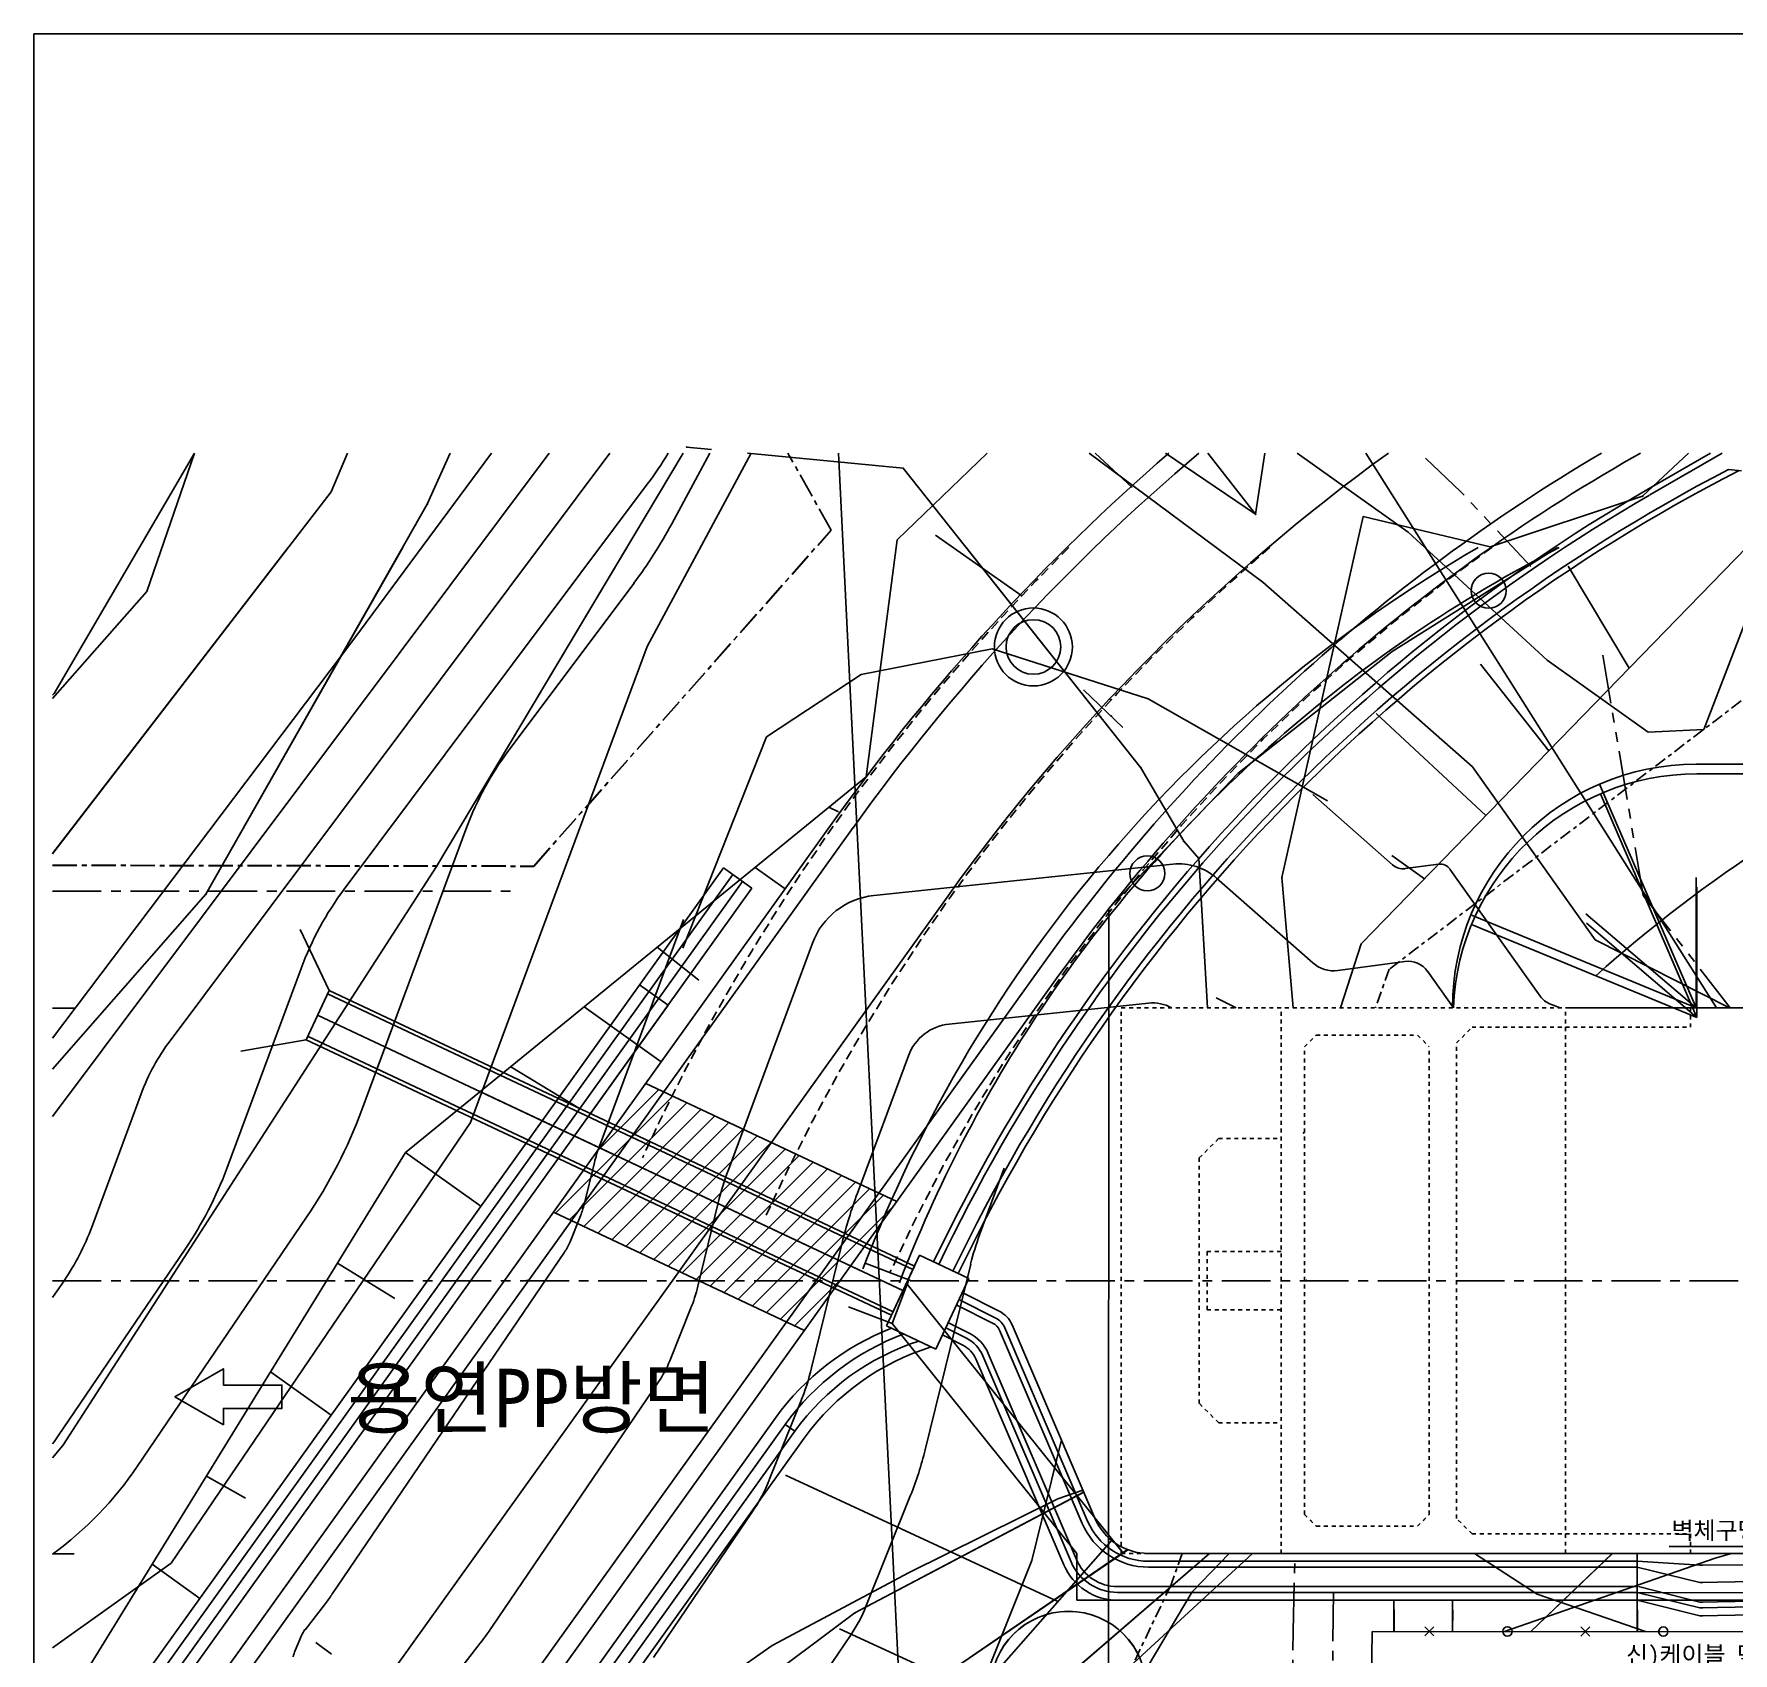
# Model space of a CAD drawing. Extents: x -143 to 185, y -2 to 126.
# Drawn here: x -0.48 to 43.11, y 35.12 to 76.66 of the extents above; entities that cross this region are included whole.
import ezdxf
from ezdxf.enums import TextEntityAlignment as Align

# ---------------------------------------------------------------- set-up
doc = ezdxf.new("R2010")
doc.units = 0
doc.header["$MEASUREMENT"] = 0
for name, pattern in [('A-CENTR01', [2, 1.25, -0.25, 0.25, -0.25]), ('CENTER', [2, 1.25, -0.25, 0.25, -0.25]), ('CONTIN', [1000.001, 1000, -0.001]), ('DASHED', [0.75, 0.5, -0.25]), ('HIDDEN', [0.375, 0.25, -0.125]), ('PHANTOM', [2.5, 1.25, -0.25, 0.25, -0.25, 0.25, -0.25])]:
    doc.linetypes.add(name, pattern=pattern)
for name, color, linetype in [('TT-BASE', 253, 'CONTINUOUS'), ('TT-CNTL', 1, 'A-CENTR01'), ('TX-PAPR', 2, 'CONTINUOUS'), ('TZ-LEAL', 1, 'CONTINUOUS'), ('TZ-LINE', 7, 'CONTINUOUS'), ('TZ-TEXT', 6, 'CONTINUOUS')]:
    doc.layers.add(name, color=color, linetype=linetype)
doc.styles.get("Standard").update_dxf_attribs({"font": 'GulimChe.ttf'})
doc.dimstyles.new('D150', dxfattribs={"dimscale": 0.15, "dimtxt": 3, "dimasz": 3, "dimexe": 0.5, "dimexo": 0.5, "dimgap": 0.5, "dimtad": 1, "dimdec": 0, "dimzin": 1, "dimdsep": 46, "dimlunit": 6, "dimtxsty": 'Standard', "dimcen": 1, "dimclrd": 1, "dimclre": 1, "dimclrt": 3, "dimadec": 0, "dimazin": 0, "dimtfac": 1, "dimtdec": 0, "dimtix": 1, "dimtmove": 2, "dimatfit": 3, "dimfxl": 0, "dimtvp": 2, "dimlwd": -1, "dimlwe": -1, "dimarcsym": 0})

msp = doc.modelspace()

# ---------------------------------------------------------------- linework, layer by layer
at = {"layer": 'TT-BASE'}
for p, q in [((-0.001, 48.882), (12.742, 65.908)), ((-0.001, 48.882), (12.742, 65.908)), ((3.012, 50.827), (14.299, 65.908)), ((3.012, 50.827), (14.299, 65.908)), ((11.257, 65.908), (7.73, 61.13)), ((11.257, 65.908), (7.73, 61.13)), ((9.613, 64.595), (10.195, 65.908)), ((9.613, 64.595), (10.195, 65.908)), ((16.176, 65.908), (9.846, 55.3)), ((16.176, 65.908), (9.846, 55.3)), ((17.918, 65.908), (15.252, 60.941)), ((17.918, 65.908), (15.252, 60.941)), ((15.884, 64.09), (16.859, 65.908)), ((15.884, 64.09), (16.859, 65.908)), ((16.907, 65.997), (16.266, 66.06)), ((16.907, 65.997), (16.266, 66.06)), ((21.824, 65.52), (17.827, 65.908)), ((21.824, 65.52), (17.827, 65.908)), ((23.407, -0.05), (20.162, 65.908)), ((23.977, 65.908), (21.664, 63.685)), ((31.049, 62.599), (26.598, 65.908)), ((31.049, 62.599), (26.598, 65.908)), ((30.862, 64.337), (29.638, 65.908)), ((30.862, 64.337), (29.638, 65.908)), ((31.93, 65.908), (34.781, 63.878)), ((31.93, 65.908), (34.781, 63.878)), ((45.808, 65.908), (33.577, 53.318)), ((33.693, 65.908), (42.687, 51.674)), ((33.693, 65.908), (42.687, 51.674)), ((40.736, 65.908), (40.313, 65.663)), ((27.922, 57.833), (21.824, 65.52)), ((27.922, 57.833), (21.824, 65.52)), ((43.333, 65.452), (42.999, 65.486)), ((43.333, 65.452), (42.999, 65.486)), ((7.482, 54.72), (15.256, 65.107)), ((7.482, 54.72), (15.256, 65.107)), ((3.934, 54.586), (9.613, 64.595)), ((3.934, 54.586), (9.613, 64.595)), ((36.881, 63.501), (40.794, 64.8)), ((36.881, 63.501), (40.794, 64.8)), ((31.541, 55.019), (33.626, 64.276)), ((31.541, 55.019), (33.626, 64.276)), ((33.626, 64.276), (36.881, 63.501)), ((33.626, 64.276), (36.881, 63.501)), ((21.664, 63.685), (20.873, 57.599)), ((34.781, 63.878), (38.341, 60.596)), ((34.781, 63.878), (38.341, 60.596)), ((3.934, 54.588), (8.982, 63.482)), ((14.728, 63.482), (9.846, 55.301)), ((27.923, 57.834), (23.442, 63.482)), ((31.541, 55.02), (33.448, 63.482)), ((38.474, 63.387), (38.657, 63.482)), ((42.363, 58.818), (44.107, 63.349)), ((42.363, 58.818), (44.107, 63.349)), ((11.682, 58.251), (14.916, 62.572)), ((11.682, 58.251), (14.916, 62.572)), ((36.428, 57.857), (31.049, 62.599)), ((36.428, 57.857), (31.049, 62.599)), ((7.73, 61.13), (-0.001, 50.892)), ((7.73, 61.13), (-0.001, 50.892)), ((15.252, 60.941), (10.72, 48.729)), ((15.252, 60.941), (10.72, 48.729)), ((20.742, 60.224), (24.107, 60.883)), ((20.742, 60.224), (24.107, 60.883)), ((24.107, 60.883), (28.106, 59.598)), ((24.107, 60.883), (28.106, 59.598)), ((38.341, 60.596), (40.935, 58.748)), ((38.341, 60.596), (40.935, 58.748)), ((18.317, 58.623), (20.742, 60.224)), ((18.317, 58.623), (20.742, 60.224)), ((28.106, 59.598), (32.705, 56.985)), ((28.106, 59.598), (32.705, 56.985)), ((16.168, 53.208), (18.317, 58.623)), ((16.168, 53.208), (18.317, 58.623)), ((40.935, 58.748), (42.363, 58.818)), ((40.935, 58.748), (42.363, 58.818)), ((9.054, 47.964), (20.873, 57.599)), ((29.02, 55.947), (27.922, 57.833)), ((29.02, 55.947), (27.922, 57.833)), ((29.021, 55.948), (27.923, 57.834)), ((39.579, 53.418), (36.428, 57.857)), ((39.579, 53.418), (36.428, 57.857)), ((50.749, 57.923), (42.165, 57.923)), ((50.749, 57.923), (42.165, 57.923)), ((50.772, 57.669), (42.188, 57.675)), ((34.379, 55.342), (32.334, 57.144)), ((34.379, 55.342), (32.334, 57.144)), ((42.165, 51.673), (39.69, 57.412)), ((42.165, 51.673), (39.69, 57.412)), ((42.183, 51.425), (39.713, 57.167)), ((20.13, 56.587), (2.599, 32.124)), ((20.536, 56.296), (3.006, 31.833)), ((7.934, 49.057), (10.629, 56.319)), ((7.934, 49.057), (10.629, 56.319)), ((29.627, 51.673), (29.405, 55.509)), ((29.627, 51.673), (29.405, 55.509)), ((29.627, 51.673), (29.406, 55.51)), ((9.846, 55.301), (0.264, 40.446)), ((9.846, 55.3), (0.264, 40.445)), ((9.846, 55.3), (0.264, 40.445)), ((17.21, 55.267), (1.296, 33.058)), ((17.454, 55.092), (1.539, 32.883)), ((17.21, 55.267), (17.942, 54.743)), ((18.025, 55.278), (18.796, 54.726)), ((28.739, 55.358), (21.068, 54.553)), ((28.739, 55.358), (21.068, 54.553)), ((32.33, 52.827), (29.865, 54.999)), ((32.33, 52.827), (29.865, 54.999)), ((31.827, 51.673), (31.541, 55.02)), ((31.826, 51.673), (31.541, 55.019)), ((31.826, 51.673), (31.541, 55.019)), ((35.56, 55.36), (34.702, 55.244)), ((35.56, 55.36), (34.702, 55.244)), ((38.164, 51.976), (35.852, 55.234)), ((38.164, 51.976), (35.852, 55.234)), ((42.165, 51.673), (42.165, 55.013)), ((42.165, 51.673), (42.165, 55.013)), ((-0.001, 50.098), (3.934, 54.588)), ((-0.001, 50.096), (3.934, 54.586)), ((-0.001, 50.096), (3.934, 54.586)), ((17.698, 54.917), (1.783, 32.709)), ((17.942, 54.743), (2.027, 32.534)), ((22.975, 54.548), (5.444, 30.085)), ((42.183, 51.425), (42.185, 54.765)), ((42.165, 51.673), (36.387, 54.056)), ((42.165, 51.673), (36.387, 54.056)), ((42.165, 51.673), (39.333, 54.089)), ((42.165, 51.673), (39.333, 54.089)), ((7.092, 52.114), (6.351, 53.685)), ((7.092, 52.114), (6.351, 53.685)), ((16.188, 53.943), (14.029, 48.124)), ((16.188, 53.943), (14.029, 48.124)), ((42.183, 51.425), (36.407, 53.814)), ((42.183, 51.425), (39.353, 53.844)), ((15.511, 53.228), (16.583, 52.383)), ((19.494, 53.332), (17.338, 47.519)), ((19.494, 53.332), (17.338, 47.519)), ((33.577, 53.318), (33.039, 51.673)), ((43.021, 51.674), (39.579, 53.418)), ((43.021, 51.674), (39.579, 53.418)), ((25.413, 52.801), (7.883, 28.338)), ((34.693, 52.863), (32.976, 52.631)), ((34.693, 52.863), (32.976, 52.631)), ((4.469, 47.553), (6.372, 52.682)), ((4.469, 47.553), (6.372, 52.682)), ((25.82, 52.51), (8.289, 28.046)), ((35.941, 51.673), (35.276, 52.61)), ((35.941, 51.673), (35.276, 52.61)), ((7.092, 52.114), (6.501, 50.856)), ((7.092, 52.114), (6.501, 50.856)), ((22.071, 44.962), (7.052, 52.028)), ((22.071, 44.962), (7.052, 52.028)), ((22.111, 45.048), (7.092, 52.114)), ((22.111, 45.048), (7.092, 52.114)), ((15.79, 51.739), (15.058, 52.263)), ((-0.001, 51.667), (0.551, 51.667)), ((21.817, 44.418), (6.797, 51.485)), ((21.817, 44.418), (6.797, 51.485)), ((13.638, 51.701), (15.614, 50.285)), ((13.797, 48.959), (15.79, 51.739)), ((28.119, 51.794), (23.005, 51.258)), ((28.119, 51.794), (23.005, 51.258)), ((38.682, 51.673), (38.428, 51.771)), ((38.682, 51.673), (38.428, 51.771)), ((38.819, 51.673), (42.419, 51.673)), ((41.679, 51.675), (50.965, 51.675)), ((41.679, 51.674), (50.965, 51.675)), ((41.679, 51.674), (50.965, 51.675)), ((6.501, 50.856), (4.825, 50.563)), ((6.501, 50.856), (4.825, 50.563)), ((21.521, 43.789), (6.501, 50.856)), ((21.521, 43.789), (6.501, 50.856)), ((21.562, 43.875), (6.541, 50.942)), ((21.562, 43.875), (6.541, 50.942)), ((11.752, 50.163), (13.521, 49.089)), ((21.956, 50.444), (20.646, 46.915)), ((21.956, 50.444), (20.646, 46.915)), ((21.659, 46.703), (15.218, 49.733)), ((1.003, 46.049), (2.272, 49.469)), ((1.003, 46.049), (2.272, 49.469)), ((21.817, 44.418), (11.033, 49.492)), ((21.817, 44.418), (11.033, 49.492)), ((12.903, 46.401), (15.91, 49.408)), ((13.988, 48.016), (15.549, 49.577)), ((13.264, 46.232), (16.27, 49.238)), ((13.625, 46.062), (16.631, 49.068)), ((13.985, 45.892), (16.992, 48.899)), ((10.72, 48.729), (3.039, 37.422)), ((10.72, 48.729), (3.039, 37.422)), ((14.346, 45.723), (17.352, 48.729)), ((14.707, 45.553), (17.713, 48.559)), ((15.067, 45.383), (18.073, 48.39)), ((0, 33.243), (9.054, 47.964)), ((10.986, 46.58), (9.054, 47.964)), ((15.428, 45.214), (18.434, 48.22)), ((15.789, 45.044), (18.795, 48.05)), ((13.899, 47.701), (13.637, 46.63)), ((13.899, 47.701), (13.637, 46.63)), ((16.149, 44.874), (19.155, 47.881)), ((16.51, 44.705), (19.516, 47.711)), ((16.871, 44.535), (19.877, 47.541)), ((24.417, 47.555), (23.783, 45.845)), ((24.417, 47.555), (23.783, 45.845)), ((17.231, 44.365), (20.237, 47.372)), ((17.592, 44.196), (20.598, 47.202)), ((17.078, 46.673), (16.554, 44.531)), ((17.078, 46.673), (16.554, 44.531)), ((17.953, 44.026), (20.959, 47.032)), ((18.313, 43.856), (21.319, 46.863)), ((2.168, 39.903), (6.512, 46.298)), ((2.168, 39.903), (6.512, 46.298)), ((19.289, 43.397), (12.849, 46.427)), ((13.543, 46.338), (13.276, 45.672)), ((13.543, 46.338), (13.276, 45.672)), ((18.674, 43.687), (21.579, 46.591)), ((0.144, 40.688), (3.402, 45.484)), ((0.144, 40.688), (3.402, 45.484)), ((13.132, 45.402), (7.164, 36.616)), ((13.132, 45.402), (7.164, 36.616)), ((20.257, 45.645), (19.471, 42.433)), ((20.257, 45.645), (19.471, 42.433)), ((7.308, 45.125), (8.783, 44.217)), ((20.846, 45.123), (22.014, 44.675)), ((22.242, 45.324), (21.393, 43.512)), ((22.242, 45.324), (21.393, 43.512)), ((22.242, 45.324), (21.393, 43.512)), ((21.521, 43.789), (22.113, 45.047)), ((21.521, 43.789), (22.113, 45.047)), ((23.509, 44.73), (22.242, 45.324)), ((22.242, 45.324), (23.509, 44.73)), ((23.509, 44.73), (22.242, 45.324)), ((22.242, 45.324), (23.509, 44.73)), ((23.554, 45.099), (22.388, 40.334)), ((23.554, 45.099), (22.388, 40.334)), ((-0.001, 44.239), (0.292, 44.67)), ((-0.001, 44.239), (0.292, 44.67)), ((19.034, 43.517), (20.238, 44.72)), ((21.536, 43.573), (21.966, 44.693)), ((21.924, 44.583), (27.475, 37.673)), ((23.509, 44.73), (22.661, 42.918)), ((23.509, 44.73), (22.661, 42.918)), ((23.198, 44.047), (24.129, 43.577)), ((23.198, 44.047), (24.129, 43.577)), ((23.265, 44.181), (24.196, 43.711)), ((23.265, 44.181), (24.196, 43.711)), ((23.355, 44.36), (24.287, 43.89)), ((23.355, 44.36), (24.287, 43.89)), ((16.366, 43.947), (15.832, 42.615)), ((16.366, 43.947), (15.832, 42.615)), ((20.416, 44.003), (21.536, 43.573)), ((22.988, 43.593), (23.513, 43.328)), ((22.988, 43.593), (23.513, 43.328)), ((22.661, 42.918), (21.393, 43.512)), ((22.661, 42.918), (21.393, 43.512)), ((21.536, 43.573), (26.275, 37.673)), ((22.83, 43.28), (23.355, 43.016)), ((22.83, 43.28), (23.355, 43.016)), ((22.92, 43.459), (23.446, 43.194)), ((22.92, 43.459), (23.446, 43.194)), ((24.293, 43.403), (26.415, 38.444)), ((24.293, 43.403), (26.415, 38.444)), ((24.431, 43.462), (26.553, 38.503)), ((24.431, 43.462), (26.553, 38.503)), ((24.615, 43.54), (26.737, 38.582)), ((24.615, 43.54), (26.737, 38.582)), ((23.868, 42.745), (26.129, 37.461)), ((23.868, 42.745), (26.129, 37.461)), ((24.005, 42.804), (26.267, 37.52)), ((24.005, 42.804), (26.267, 37.52)), ((5.591, 42.334), (7.145, 41.221)), ((23.684, 42.666), (25.945, 37.382)), ((23.684, 42.666), (25.945, 37.382)), ((15.544, 42.075), (11.288, 35.809)), ((15.544, 42.075), (11.288, 35.809)), ((19.189, 41.556), (18.388, 39.558)), ((19.189, 41.556), (18.388, 39.558)), ((18.552, 41.159), (8.862, 27.636)), ((18.795, 40.984), (9.105, 27.462)), ((18.795, 40.984), (19.039, 40.809)), ((19.039, 40.809), (9.349, 27.287)), ((19.283, 40.634), (9.593, 27.112)), ((25.88, 40.585), (25.122, 37.488)), ((25.88, 40.585), (25.122, 37.488)), ((0.264, 40.446), (0, 40.129)), ((0.264, 40.445), (0, 40.127)), ((0.264, 40.445), (0, 40.127)), ((3.945, 39.657), (4.946, 39.089)), ((22.012, 39.165), (20.867, 36.31)), ((22.012, 39.165), (20.867, 36.31)), ((17.956, 38.748), (15.412, 35.002)), ((17.956, 38.748), (15.412, 35.002)), ((12.747, 21.608), (27.191, 38.027)), ((27.419, 38.287), (27.419, 38.287)), ((0, 37.667), (0.551, 37.667)), ((30.784, 37.673), (11.501, 19.926)), ((30.785, 37.673), (11.502, 19.924)), ((30.785, 37.673), (20.552, 28.254)), ((26.275, 36.473), (26.275, 37.673)), ((28.337, 37.672), (28.116, 37.672)), ((28.337, 37.672), (28.116, 37.672)), ((29.233, 36.687), (30.182, 37.673)), ((29.233, 36.687), (30.182, 37.673)), ((36.481, 37.673), (38.089, 36.629)), ((36.481, 37.673), (38.089, 36.629)), ((37.249, 35.671), (42.652, 37.553)), ((37.249, 35.671), (42.652, 37.553)), ((37.249, 35.671), (42.652, 37.553)), ((40.017, 37.674), (37.926, 35.671)), ((40.018, 37.674), (37.927, 35.671)), ((40.018, 37.674), (37.927, 35.671)), ((40.655, 36.473), (40.655, 37.673)), ((40.655, 36.473), (40.655, 37.673)), ((42.118, 37.674), (50.965, 37.674)), ((42.118, 37.674), (50.965, 37.674)), ((42.118, 37.674), (50.965, 37.674)), ((42.265, 37.674), (42.339, 37.674)), ((42.265, 37.674), (42.339, 37.674)), ((42.652, 37.553), (43.072, 37.674)), ((42.652, 37.553), (43.072, 37.674)), ((42.652, 37.553), (43.072, 37.674)), ((3.039, 37.422), (0, 35.252)), ((3.039, 37.422), (0, 35.252)), ((2.555, 37.397), (3.777, 36.521)), ((25.122, 37.488), (23.213, 32.73)), ((25.122, 37.488), (23.213, 32.73)), ((42.265, 37.374), (40.655, 37.473)), ((42.265, 37.374), (40.655, 37.473)), ((42.265, 36.924), (40.655, 37.323)), ((42.265, 36.924), (40.655, 37.323)), ((42.265, 37.374), (62.669, 37.477)), ((42.265, 37.374), (62.669, 37.477)), ((42.265, 37.374), (42.339, 37.374)), ((42.265, 37.374), (42.339, 37.374)), ((62.669, 37.327), (42.265, 36.924)), ((62.669, 37.327), (42.265, 36.924)), ((26.507, 32.108), (29.233, 36.687)), ((26.507, 32.108), (29.233, 36.687)), ((40.655, 36.823), (27.324, 36.822)), ((40.655, 36.823), (27.324, 36.822)), ((40.655, 36.673), (27.324, 36.672)), ((40.655, 36.673), (27.324, 36.672)), ((38.089, 36.629), (40.866, 35.669)), ((38.089, 36.629), (40.866, 35.669)), ((42.265, 36.274), (40.655, 36.673)), ((42.265, 36.274), (40.655, 36.673)), ((42.265, 36.424), (40.686, 36.823)), ((42.265, 36.424), (40.686, 36.823)), ((42.265, 36.924), (42.339, 36.924)), ((42.265, 36.924), (42.339, 36.924)), ((42.265, 36.424), (62.669, 36.827)), ((42.265, 36.424), (62.669, 36.827)), ((62.669, 36.677), (42.265, 36.274)), ((62.669, 36.677), (42.265, 36.274)), ((6.976, 36.358), (6.475, 35.717)), ((6.976, 36.358), (6.475, 35.717)), ((44.375, 36.473), (26.275, 36.473)), ((40.655, 36.473), (27.324, 36.472)), ((40.655, 36.473), (27.324, 36.472)), ((42.265, 36.074), (40.655, 36.473)), ((42.265, 36.074), (40.655, 36.473)), ((42.265, 36.074), (62.669, 36.477)), ((42.265, 36.074), (62.669, 36.477)), ((42.265, 36.424), (42.339, 36.424)), ((42.265, 36.424), (42.339, 36.424)), ((42.265, 36.274), (42.339, 36.274)), ((42.265, 36.274), (42.339, 36.274)), ((35.209, 35.556), (35.441, 35.787)), ((35.209, 35.787), (35.44, 35.556)), ((39.209, 35.554), (39.441, 35.786)), ((39.209, 35.786), (39.44, 35.554)), ((42.265, 36.074), (42.339, 36.074)), ((42.265, 36.074), (42.339, 36.074)), ((6.385, 35.566), (6.224, 35.185)), ((6.385, 35.566), (6.224, 35.185)), ((6.75, 35.389), (7.157, 35.09)), ((20.484, 35.59), (19.409, 34.008)), ((20.484, 35.59), (19.409, 34.008)), ((10.913, 35.294), (9.91, 34.012)), ((10.913, 35.294), (9.91, 34.012))]:
    msp.add_line(p, q, dxfattribs=at)
at = {"layer": 'TT-BASE', "linetype": 'Continuous'}
for p, q in [((3.639, 65.908), (0.041, 59.735)), ((3.639, 65.908), (0.041, 59.735)), ((3.638, 65.908), (2.415, 62.355)), ((3.638, 65.908), (2.415, 62.355)), ((7.146, 64.917), (7.567, 65.908)), ((7.146, 64.917), (7.567, 65.908)), ((28.555, 65.908), (30.862, 64.337)), ((28.555, 65.908), (30.862, 64.337)), ((31.101, 65.908), (30.862, 64.337)), ((31.101, 65.908), (30.862, 64.337)), ((41.969, 65.908), (40.794, 64.8)), ((41.969, 65.908), (40.794, 64.8)), ((40.899, 64.962), (42.534, 65.908)), ((40.899, 64.962), (42.534, 65.908)), ((40.975, 64.832), (42.833, 65.908)), ((40.975, 64.832), (42.833, 65.908)), ((-0.001, 55.628), (7.146, 64.917)), ((-0.001, 55.628), (7.146, 64.917)), ((-0.001, 55.629), (6.042, 63.482)), ((38.609, 63.482), (34.37, 60.819)), ((2.415, 62.355), (-0.001, 59.614)), ((2.415, 62.355), (-0.001, 59.614)), ((34.37, 60.819), (30.406, 57.688)), ((0.041, 59.735), (-0.001, 59.7)), ((0.041, 59.735), (-0.001, 59.7)), ((27.455, 58.864), (26.446, 59.834)), ((27.455, 58.864), (26.446, 59.834)), ((30.406, 57.688), (27.101, 54.226)), ((29.405, 55.509), (29.02, 55.947)), ((29.405, 55.509), (29.02, 55.947)), ((29.406, 55.51), (29.021, 55.948)), ((27.101, 54.226), (27.082, 27.01)), ((26.452, 39.246), (20.585, 36.147)), ((26.453, 39.245), (20.586, 36.146)), ((26.453, 39.245), (20.586, 36.146)), ((26.431, 39.296), (25.788, 39.075)), ((26.431, 39.296), (25.788, 39.075)), ((25.788, 39.075), (21.976, 37.186)), ((25.788, 39.075), (21.976, 37.186)), ((29.68, 37.673), (22.254, 31.271)), ((29.681, 37.673), (22.254, 31.27)), ((29.681, 37.673), (22.254, 31.27)), ((27.581, 37.771), (22.461, 34.27)), ((27.582, 37.77), (22.461, 34.269)), ((27.582, 37.77), (22.461, 34.269)), ((21.976, 37.186), (18.464, 35.311)), ((21.976, 37.186), (18.464, 35.311)), ((34.415, 36.473), (34.415, 35.672)), ((34.415, 36.473), (34.415, 35.672)), ((34.421, 36.232), (34.42, 35.672)), ((35.915, 36.473), (35.915, 35.671)), ((35.915, 36.473), (35.915, 35.671)), ((35.921, 36.23), (35.92, 35.671)), ((40.655, 36.473), (40.655, 35.669)), ((40.655, 36.473), (40.655, 35.669)), ((40.661, 36.227), (40.66, 35.669)), ((20.585, 36.147), (8.22, 26.934)), ((20.586, 36.146), (8.221, 26.933)), ((20.586, 36.146), (9.994, 28.254)), ((18.464, 35.311), (15.076, 32.941)), ((18.464, 35.311), (15.076, 32.941))]:
    msp.add_line(p, q, dxfattribs=at)
at = {"layer": 'TT-BASE', "linetype": 'CENTER', "ltscale": 0.5}
for p, q in [((19.978, 63.93), (18.862, 65.908)), ((12.343, 55.302), (19.978, 63.93)), ((12.343, 55.311), (19.573, 63.482)), ((-0.001, 55.334), (12.343, 55.311)), ((-0.001, 55.325), (12.343, 55.302))]:
    msp.add_line(p, q, dxfattribs=at)
at = {"layer": 'TT-BASE', "linetype": 'ByBlock'}
for p, q in [((26.744, 65.908), (27.695, 65.026)), ((26.744, 65.908), (27.695, 65.026)), ((22.651, 63.797), (24.864, 62.243)), ((38.881, 63.004), (40.448, 60.391)), ((36.637, 60.492), (38.388, 58.271)), ((33.954, 59.222), (36.773, 56.608)), ((19.917, 56.82), (20.162, 56.699)), ((34.356, 55.579), (35.199, 54.987)), ((29.849, 51.928), (30.367, 51.673)), ((18.801, 39.683), (25.794, 36.44)), ((52.56, 37.675), (28.116, 37.672)), ((52.56, 37.675), (28.116, 37.672)), ((20.19, 35.737), (23.743, 34.108))]:
    msp.add_line(p, q, dxfattribs=at)
at = {"layer": 'TT-BASE', "linetype": 'PHANTOM'}
for p, q in [((36.13, 64.915), (35.092, 65.908)), ((36.13, 64.915), (35.092, 65.908)), ((37.927, 63.001), (36.13, 64.915)), ((37.927, 63.001), (36.13, 64.915)), ((40.812, 54.557), (39.758, 60.814)), ((40.812, 54.557), (39.758, 60.814)), ((40.812, 54.557), (39.758, 60.814)), ((43.039, 51.674), (40.812, 54.557)), ((43.039, 51.674), (40.812, 54.557)), ((43.039, 51.674), (40.812, 54.557))]:
    msp.add_line(p, q, dxfattribs=at)
at = {"layer": 'TT-BASE', "linetype": 'CENTER', "ltscale": 0.25}
for p, q in [((47.706, 62.891), (34.294, 52.665)), ((34.294, 52.665), (33.943, 51.673)), ((28.982, 37.673), (28.699, 36.874)), ((28.699, 36.874), (24.574, 28.254))]:
    msp.add_line(p, q, dxfattribs=at)
at = {"layer": 'TT-BASE', "linetype": 'CENTER'}
msp.add_line((-0.001, 54.667), (11.776, 54.667), dxfattribs=at)
at = {"layer": 'TT-BASE', "linetype": 'DASHED', "ltscale": 0.2}
for p, q in [((27.418, 51.672), (42.019, 51.673)), ((27.418, 51.672), (42.019, 51.673)), ((27.419, 37.672), (27.418, 51.672)), ((27.419, 37.672), (27.418, 51.672)), ((27.419, 37.673), (27.419, 51.673)), ((27.419, 51.673), (42.019, 51.673)), ((31.519, 37.672), (31.518, 51.673)), ((31.519, 37.672), (31.518, 51.673)), ((31.519, 37.673), (31.519, 51.673)), ((38.819, 37.673), (38.819, 51.673)), ((38.819, 37.673), (38.819, 51.673)), ((38.819, 37.673), (38.819, 51.673)), ((42.019, 51.674), (42.019, 51.174)), ((42.019, 51.673), (42.019, 51.173)), ((42.019, 51.673), (42.019, 51.173)), ((36.019, 50.773), (36.419, 51.173)), ((36.019, 50.773), (36.419, 51.173)), ((36.019, 50.773), (36.419, 51.173)), ((36.419, 51.173), (42.019, 51.173)), ((36.419, 51.173), (42.019, 51.173)), ((36.419, 51.173), (42.019, 51.173)), ((32.119, 50.673), (32.419, 50.973)), ((32.119, 50.673), (32.419, 50.973)), ((32.119, 50.673), (32.419, 50.973)), ((32.119, 38.673), (32.119, 50.673)), ((32.119, 38.672), (32.119, 50.673)), ((32.119, 38.672), (32.119, 50.673)), ((32.419, 50.973), (35.019, 50.973)), ((32.419, 50.973), (35.019, 50.973)), ((32.419, 50.973), (35.019, 50.973)), ((35.019, 50.973), (35.319, 50.673)), ((35.019, 50.973), (35.319, 50.673)), ((35.019, 50.973), (35.319, 50.673)), ((35.319, 38.673), (35.319, 50.673)), ((35.319, 38.672), (35.319, 50.673)), ((35.319, 38.672), (35.319, 50.673)), ((36.019, 38.573), (36.019, 50.773)), ((36.019, 38.573), (36.019, 50.773)), ((36.019, 38.573), (36.019, 50.773)), ((29.419, 47.823), (29.919, 48.323)), ((29.419, 47.822), (29.919, 48.322)), ((29.419, 47.822), (29.919, 48.322)), ((29.919, 48.323), (31.519, 48.323)), ((29.919, 48.322), (31.519, 48.323)), ((29.919, 48.322), (31.519, 48.323)), ((29.419, 41.523), (29.419, 47.823)), ((29.419, 41.522), (29.419, 47.822)), ((29.419, 41.522), (29.419, 47.822)), ((29.619, 45.423), (31.519, 45.423)), ((29.619, 43.923), (29.619, 45.423)), ((29.619, 43.922), (29.619, 45.422)), ((29.619, 45.422), (31.519, 45.422)), ((29.619, 43.922), (29.619, 45.422)), ((29.619, 45.422), (31.519, 45.422)), ((29.619, 43.923), (31.519, 43.923)), ((29.619, 43.922), (31.519, 43.922)), ((29.619, 43.922), (31.519, 43.922)), ((29.919, 41.023), (29.419, 41.523)), ((29.919, 41.022), (29.419, 41.522)), ((29.919, 41.022), (29.419, 41.522)), ((29.919, 41.023), (31.519, 41.023)), ((29.919, 41.022), (31.519, 41.022)), ((29.919, 41.022), (31.519, 41.022)), ((32.119, 38.673), (32.419, 38.373)), ((32.119, 38.672), (32.419, 38.372)), ((32.119, 38.672), (32.419, 38.372)), ((32.419, 38.373), (35.019, 38.373)), ((32.419, 38.372), (35.019, 38.372)), ((32.419, 38.372), (35.019, 38.372)), ((35.019, 38.373), (35.319, 38.673)), ((35.019, 38.372), (35.319, 38.672)), ((35.019, 38.372), (35.319, 38.672)), ((36.419, 38.173), (36.019, 38.573)), ((36.419, 38.173), (36.019, 38.573)), ((36.419, 38.173), (36.019, 38.573)), ((36.419, 38.173), (42.019, 38.173)), ((36.419, 38.173), (42.019, 38.173)), ((36.419, 38.173), (42.019, 38.173)), ((42.019, 37.673), (42.019, 38.173)), ((42.019, 37.673), (42.019, 38.173)), ((42.019, 37.673), (42.019, 38.173)), ((27.419, 37.673), (42.019, 37.673)), ((27.419, 37.672), (42.019, 37.673)), ((27.419, 37.672), (42.019, 37.673))]:
    msp.add_line(p, q, dxfattribs=at)
at = {"layer": 'TT-BASE', "linetype": 'CONTIN', "ltscale": 0.2}
for p, q in [((28.116, 37.472), (40.655, 37.473)), ((28.116, 37.472), (40.655, 37.473)), ((28.116, 37.322), (40.655, 37.323)), ((28.116, 37.322), (40.655, 37.323))]:
    msp.add_line(p, q, dxfattribs=at)
at = {"layer": 'TT-BASE'}
msp.add_lwpolyline([(4.382, 40.974), (3.136, 41.692), (4.381, 42.413), (4.381, 41.993), (5.881, 41.994), (5.882, 41.394), (4.382, 41.393)], close=True, dxfattribs=at)
at = {"layer": 'TT-BASE', "linetype": 'CENTER'}
for points in [[(21.425, 26.155), (21.194, 23.865), (21.817, 20.791), (22.78, 18.664), (24.63, 16.683), (27.521, 15.325), (31.477, 15.195), (31.831, 35.666), (31.872, 37.673)], [(31.872, 37.673), (77.04, 37.654)], [(32.866, 36.673), (32.546, 13.103)]]:
    msp.add_lwpolyline(points, dxfattribs=at)
at = {"layer": 'TT-BASE'}
for points in [[(32.866, 36.673), (75.999, 36.655)], [(33.852, 35.672), (33.496, 9.454)]]:
    msp.add_lwpolyline(points, dxfattribs=at)
at = {"layer": 'TT-BASE', "flags": 128}
msp.add_lwpolyline([(33.852, 35.672), (74.828, 35.655), (74.619, 8.716), (63.659, 8.865)], dxfattribs=at)
at = {"layer": 'TT-BASE', "linetype": 'Continuous'}
for centre, radius in [((36.844, 62.375), 0.45), ((25.163, 60.933), 1), ((25.163, 60.933), 1), ((25.163, 60.933), 0.7), ((25.163, 60.933), 0.7), ((28.089, 55.122), 0.45)]:
    msp.add_circle(centre, radius, dxfattribs=at)
at = {"layer": 'TT-BASE'}
for centre, radius in [((26.064, 34.19), 1.998), ((26.065, 34.189), 1.998), ((26.065, 34.189), 1.998), ((37.325, 35.671), 0.12), ((41.325, 35.669), 0.12)]:
    msp.add_circle(centre, radius, dxfattribs=at)
for centre, radius, start, end in [((8.037, 70.51), 9.017, 323.1882, 329.3143), ((8.037, 70.51), 9.017, 323.1882, 329.3143), ((63.617, 25.424), 53.5, 130.8249, 144.3747), ((63.617, 25.424), 53, 130.1952, 144.3747), ((63.617, 25.424), 50, 125.9351, 144.3747), ((63.617, 25.424), 47, 120.5298, 144.3747), ((63.617, 25.424), 46.5, 120.0762, 144.3747), ((5.29, 69.776), 12.023, 323.1882, 331.7772), ((5.29, 69.776), 12.023, 323.1882, 331.7772), ((54.866, 31.898), 36.5, 120.0805, 158.9998), ((54.866, 31.898), 35.5, 117.4998, 146.1451), ((63.751, 25.501), 36.227, 113.9278, 131.8259), ((17.838, 53.644), 7.689, 143.1882, 159.6422), ((17.838, 53.644), 7.689, 143.1882, 159.6422), ((42.165, 51.673), 6.25, 90.0019, 180.0019), ((42.165, 51.673), 6.25, 90.0019, 180.0019), ((42.183, 51.425), 6.25, 89.954, 177.7324), ((28.893, 53.896), 1.47, 48.6047, 95.9906), ((28.893, 53.896), 1.47, 48.6047, 95.9906), ((35.602, 55.056), 0.307, 35.3641, 97.6903), ((35.602, 55.056), 0.307, 35.3641, 97.6903), ((34.648, 55.647), 0.407, 228.6047, 277.6903), ((34.648, 55.647), 0.407, 228.6047, 277.6903), ((13.974, 49.861), 8.108, 143.1882, 159.6422), ((13.974, 49.861), 8.108, 143.1882, 159.6422), ((21.265, 52.675), 1.889, 95.9906, 159.6422), ((21.265, 52.675), 1.889, 95.9906, 159.6422), ((32.867, 53.437), 0.813, 228.6047, 277.6903), ((32.867, 53.437), 0.813, 228.6047, 277.6903), ((34.775, 52.254), 0.614, 35.3641, 97.6903), ((34.775, 52.254), 0.614, 35.3641, 97.6903), ((38.635, 52.31), 0.578, 215.3641, 248.9811), ((38.635, 52.31), 0.578, 215.3641, 248.9811), ((54.866, 31.898), 35.5, 146.1451, 158.9998), ((28.221, 50.82), 0.98, 60.4725, 95.9906), ((28.221, 50.82), 0.98, 60.4725, 95.9906), ((23.136, 50.005), 1.259, 95.9906, 159.6422), ((23.136, 50.005), 1.259, 95.9906, 159.6422), ((7.34, 47.588), 5.406, 143.1882, 159.6422), ((7.34, 47.588), 5.406, 143.1882, 159.6422), ((-4.148, 53.54), 12.887, 325.8107, 339.6422), ((-4.148, 53.54), 12.887, 325.8107, 339.6422), ((17.629, 46.788), 3.84, 159.6422, 166.2506), ((17.629, 46.788), 3.84, 159.6422, 166.2506), ((-4.593, 50.915), 9.665, 325.8107, 339.6422), ((-4.593, 50.915), 9.665, 325.8107, 339.6422), ((24.538, 44.848), 7.68, 159.6422, 166.2506), ((24.538, 44.848), 7.68, 159.6422, 166.2506), ((31.447, 42.907), 11.52, 159.6422, 166.2506), ((31.447, 42.907), 11.52, 159.6422, 166.2506), ((11.529, 47.146), 2.17, 338.1413, 346.2506), ((11.529, 47.146), 2.17, 338.1413, 346.2506), ((-5.038, 48.291), 6.444, 325.8107, 339.6422), ((-5.038, 48.291), 6.444, 325.8107, 339.6422), ((30.128, 43.491), 6.769, 159.6422, 166.2506), ((30.128, 43.491), 6.769, 159.6422, 166.2506), ((11.954, 46.202), 1.424, 325.8107, 338.1413), ((11.954, 46.202), 1.424, 325.8107, 338.1413), ((12.339, 45.563), 4.34, 338.1413, 346.2506), ((12.339, 45.563), 4.34, 338.1413, 346.2506), ((23.971, 43.265), 0.5, 23.1682, 63.2297), ((23.971, 43.265), 0.5, 23.1682, 63.2297), ((23.971, 43.265), 0.7, 23.1682, 63.2297), ((23.971, 43.265), 0.7, 23.1682, 63.2297), ((23.946, 37.243), 6.665, 111.3265, 144.0328), ((24.191, 37.07), 6.665, 110.6929, 144.0328), ((23.04, 42.391), 0.9, 23.1682, 63.2297), ((23.04, 42.391), 0.9, 23.1682, 63.2297), ((23.04, 42.391), 1.05, 23.1682, 63.2297), ((23.04, 42.391), 1.05, 23.1682, 63.2297), ((23.971, 43.265), 0.35, 23.1682, 63.2297), ((23.971, 43.265), 0.35, 23.1682, 63.2297), ((24.191, 37.07), 6.365, 108.0045, 144.0328), ((24.434, 36.895), 6.365, 107.2782, 144.0328), ((23.04, 42.391), 0.7, 23.1682, 63.2297), ((23.04, 42.391), 0.7, 23.1682, 63.2297), ((13.189, 43.675), 2.848, 325.8107, 338.1413), ((13.189, 43.675), 2.848, 325.8107, 338.1413), ((13.148, 43.98), 6.51, 338.1413, 346.2506), ((13.148, 43.98), 6.51, 338.1413, 346.2506), ((-5.544, 44.552), 6.876, 323.7292, 325.8107), ((-5.544, 44.552), 6.876, 323.7292, 325.8107), ((13.957, 42.397), 8.679, 338.1413, 346.2506), ((13.957, 42.397), 8.679, 338.1413, 346.2506), ((-5.416, 45.055), 9.169, 306.2082, 325.8107), ((-5.416, 45.055), 9.169, 306.2082, 325.8107), ((14.423, 41.148), 4.272, 325.8107, 338.1413), ((14.423, 41.148), 4.272, 325.8107, 338.1413), ((28.116, 39.172), 1.85, 203.1682, 270.0016), ((28.116, 39.172), 1.85, 203.1682, 270.0016), ((28.116, 39.172), 1.7, 203.1682, 270.0016), ((28.116, 39.172), 1.7, 203.1682, 270.0016), ((28.116, 39.172), 1.5, 203.1682, 270.0016), ((28.116, 39.172), 1.5, 203.1682, 270.0016), ((27.324, 37.972), 1.15, 203.1682, 270.0019), ((27.324, 37.972), 1.15, 203.1682, 270.0019), ((27.324, 37.972), 1.5, 203.1682, 270.0019), ((27.324, 37.972), 1.5, 203.1682, 270.0019), ((27.324, 37.972), 1.3, 203.1682, 270.0019), ((27.324, 37.972), 1.3, 203.1682, 270.0019), ((3.234, 39.285), 4.751, 321.9711, 325.8107), ((3.234, 39.285), 4.751, 321.9711, 325.8107), ((17.344, 37.723), 3.796, 325.8107, 338.1413), ((17.344, 37.723), 3.796, 325.8107, 338.1413), ((3.428, 41.149), 9.502, 321.9711, 325.8107), ((3.428, 41.149), 9.502, 321.9711, 325.8107), ((7.003, 35.304), 0.671, 141.9711, 157.0396), ((7.003, 35.304), 0.671, 141.9711, 157.0396), ((7.035, 34.841), 0.881, 157.0396, 168.5362), ((7.035, 34.841), 0.881, 157.0396, 168.5362)]:
    msp.add_arc(centre, radius, start, end, dxfattribs=at)
at = {"layer": 'TT-BASE', "linetype": 'Continuous'}
for radius, start, end in [(45.05, 117.4296, 154.4688), (44.9, 117.1376, 154.4688), (45.6, 120.0756, 154.4702), (45.6, 120.0756, 154.4702), (45.45, 120.0756, 154.4688), (45.45, 120.0756, 154.4688)]:
    msp.add_arc((63.751, 25.501), radius, start, end, dxfattribs=at)
at = {"layer": 'TT-BASE', "linetype": 'HIDDEN'}
for radius, start, end in [(53.5, 134.7747, 155.3436), (50, 130.5734, 155.3595), (46.5, 125.2396, 155.3769)]:
    msp.add_arc((63.753, 25.504), radius, start, end, dxfattribs=at)
at = {"layer": 'TT-BASE'}
for p in [(16.266, 66.06), (16.266, 66.06), (21.824, 65.52), (21.824, 65.52), (9.613, 64.595), (9.613, 64.595), (40.794, 64.8), (40.794, 64.8), (30.862, 64.337), (30.862, 64.337), (33.626, 64.276), (33.626, 64.276), (36.881, 63.501), (36.881, 63.501), (27.12, 59.6), (27.159, 59.157), (27.159, 59.157), (27.16, 59.158), (27.922, 57.833), (27.922, 57.833), (27.923, 57.834), (29.02, 55.947), (29.02, 55.947), (29.021, 55.948), (29.405, 55.509), (29.405, 55.509), (29.406, 55.51), (9.846, 55.301), (9.846, 55.3), (9.846, 55.3), (31.541, 55.02), (31.541, 55.019), (31.541, 55.019), (3.934, 54.588), (3.934, 54.586), (3.934, 54.586), (32.1, 48.466), (32.1, 48.465), (32.1, 48.465), (12.169, 44.678), (12.169, 44.678), (12.169, 44.678), (12.169, 44.678), (12.169, 44.677), (12.169, 44.677), (12.169, 44.677), (12.169, 44.677), (12.169, 44.677), (12.169, 44.677), (12.169, 44.677), (12.169, 44.677), (32.169, 44.678), (32.169, 44.678), (32.169, 44.678), (32.169, 44.678), (32.169, 44.678), (32.169, 44.678), (32.169, 44.678), (32.169, 44.678), (32.169, 44.678), (32.169, 44.678), (32.169, 44.678), (32.169, 44.678), (15.134, 43.607), (0.264, 40.446), (0.264, 40.445), (0.264, 40.445), (20.585, 36.147), (20.586, 36.146), (20.586, 36.146)]:
    msp.add_point(p, dxfattribs=at)
at = {"layer": 'TT-BASE', "linetype": 'Continuous'}
msp.add_point((27.166, 59.582), dxfattribs=at)
msp.add_point((27.166, 59.582), dxfattribs=at)
at = {"layer": 'TT-CNTL', "flags": 128}
msp.add_lwpolyline([(-0.001, 44.666), (53.365, 44.666), (118.697, 44.666)], dxfattribs=at)
at = {"layer": 'TX-PAPR'}
msp.add_lwpolyline([(-0.479, 76.661), (118.921, 76.661), (118.921, -0.739), (-0.479, -0.739)], close=True, dxfattribs=at)

# ---------------------------------------------------------------- texts
at = {"layer": 'TT-BASE'}
msp.add_text('용연PP방면', height=1.5, rotation=0.0435, dxfattribs=at).set_placement((12.288, 41.681), align=Align.MIDDLE)
at = {"layer": 'TZ-TEXT'}
msp.add_text('벽체구멍뚫기(W500xH250)', height=0.45, rotation=0.0518, dxfattribs=at).set_placement((41.536, 38.261), align=Align.MIDDLE_LEFT)
msp.add_text('신)케이블 덕트(W450xH200)8m', height=0.45, rotation=0.0518, dxfattribs=at).set_placement((44.245, 35.042), align=Align.MIDDLE)

# ---------------------------------------------------------------- leaders
at = {"layer": 'TZ-LEAL'}
msp.add_leader([(50.016, 37.849), (41.472, 37.849)], dimstyle='D150', dxfattribs=at)
at = {"layer": 'TZ-LINE'}
msp.add_leader([(50.016, 36.666), (48.416, 33.724), (40.162, 33.724)], dimstyle='D150', dxfattribs=at)

doc.saveas('drawing.dxf')
